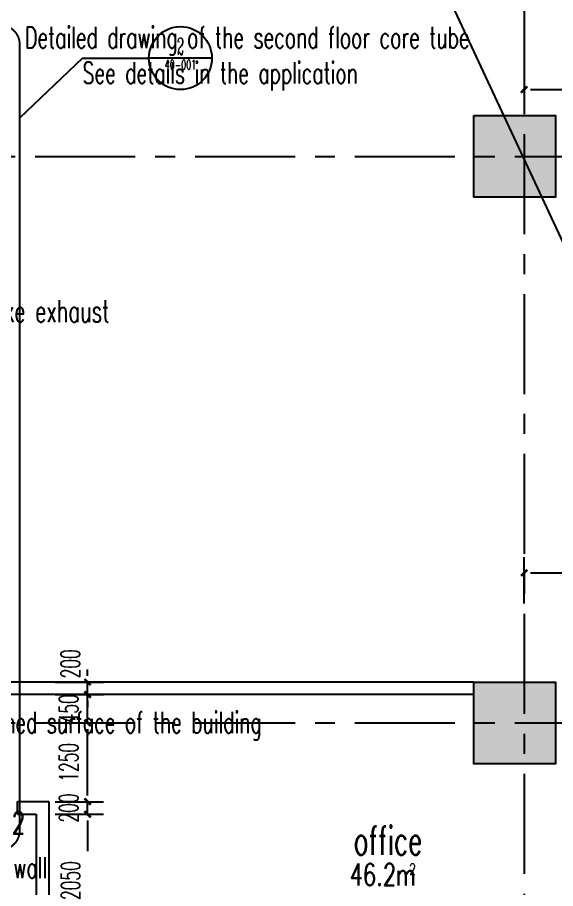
# Model space of a CAD drawing. Extents: x 824790 to 994147, y 4290613 to 4374713.
# Drawn here: x 940760 to 949310, y 4326565 to 4340402 of the extents above; entities that cross this region are included whole.
import ezdxf
from ezdxf.enums import TextEntityAlignment as Align

# ---------------------------------------------------------------- set-up
doc = ezdxf.new("R2010")
doc.units = 0
doc.header["$LTSCALE"] = 1000
doc.header["$MEASUREMENT"] = 0
for name, pattern in [('ACAD_ISO08W100', [36, 24, -3, 6, -3]), ('CENTER', [50.8, 31.75, -6.35, 6.35, -6.35]), ('DOTE', [2.42, 2, -0.2, 0.02, -0.2]), ('HIDDEN', [0.375, 0.25, -0.125])]:
    doc.linetypes.add(name, pattern=pattern)
doc.layers.get('0').update_dxf_attribs({"color": 255, "linetype": 'CONTINUOUS'})
for name, color, linetype in [('A-AREA-TEXT', 6, 'CONTINUOUS'), ('A-DIM', 201, 'CONTINUOUS'), ('A-DOTE', 8, 'ACAD_ISO08W100'), ('A-LINE', 254, 'CONTINUOUS'), ('A-NOTE', 150, 'CONTINUOUS'), ('A-TEXT', 7, 'CONTINUOUS'), ('A-TEXT-CN', 31, 'CONTINUOUS'), ('A-WALL', 2, 'CONTINUOUS'), ('A-WINDOW-TEXT', 93, 'CONTINUOUS'), ('DOTE', 17, 'DOTE'), ('HATCH-F252', 252, 'CONTINUOUS'), ('S-COLUMN', 1, 'CONTINUOUS')]:
    doc.layers.add(name, color=color, linetype=linetype)
doc.layers.add('A-PUB_TEXT', color=7, linetype='CONTINUOUS', lineweight=5)
doc.styles.add('_HZTXT', font='tjromans.shx', dxfattribs={"width": 0.7, "bigfont": 'tjhztxt.shx'})
doc.styles.add('_TCH_LABEL', font='COMPLEX.shx', dxfattribs={"width": 0.6, "bigfont": 'GBCBIG.shx'})
doc.styles.add('DIM_FONT', font='SIMPLEX.shx', dxfattribs={"width": 0.6, "bigfont": 'GBCBIG.shx'})
doc.styles.add('PRC-S', font='TJROMANS.shx', dxfattribs={"width": 0.7, "bigfont": 'hztxt.shx'})
doc.styles.add('TONGJI-FONT', font='simplex.shx')
doc.dimstyles.new('DIMN', dxfattribs={"dimtxt": 300, "dimasz": 100, "dimexe": 250, "dimexo": 300, "dimgap": 150, "dimtad": 1, "dimdec": 0, "dimtxsty": 'DIM_FONT', "dimblk": 'h-_ArchTick', "dimcen": 2.5, "dimclrt": 7, "dimazin": 2, "dimtfac": 1, "dimtdec": 0, "dimtix": 1, "dimtmove": 2, "dimatfit": 3, "dimarcsym": 0})

# ---------------------------------------------------------------- blocks, each defined once
blk = doc.blocks.new('h-wrt')
at = {"layer": 'A-DOTE', "linetype": 'CENTER', "ltscale": 0.05}
for p, q in [((-2491828.9, -1744636.2), (-2491828.9, -1784214.6)), ((-2603736, -1760229), (-2483728.3, -1760229)), ((-2603736, -1769229), (-2483728.3, -1769229))]:
    blk.add_line(p, q, dxfattribs=at)
blk = doc.blocks.new('h-A$C53241640')
at = {"layer": 'A-TEXT', "style": 'TONGJI-FONT', "width": 0.65}
for s, p in [('The distance between the entrance and the finished surface of the building', (-6309, -10610)), ('Leave a hole on the side wall', (-2777, -12917))]:
    blk.add_text(s, height=337.59, dxfattribs=at).set_placement(p)
at = {"layer": 'A-TEXT-CN', "style": 'TONGJI-FONT', "width": 0.65}
blk.add_text('Corridor smoke exhaust', height=350, dxfattribs=at).set_placement((-1033, -4084))
blk = doc.blocks.new('h-1300柱')
at = {"layer": 'HATCH-F252'}
blk.add_hatch(color=256, dxfattribs=at).paths.add_polyline_path([(944696, 4491023), (945996, 4491023), (945996, 4489723), (944696, 4489723)])
at = {"layer": 'S-COLUMN'}
blk.add_lwpolyline([(944696, 4491023), (945996, 4491023), (945996, 4489723), (944696, 4489723)], close=True, dxfattribs=at)
blk = doc.blocks.new('h-二层柱网')
at = {"layer": 'A-WALL'}
for p in [(203314, -152177), (203314, -161177)]:
    blk.add_blockref('h-1300柱', p, dxfattribs=at)
blk = doc.blocks.new('h-_ArchTick')
at = {"color": 0, "linetype": 'ByBlock', "const_width": 0.4}
blk.add_lwpolyline([(-0.5, -0.5), (0.5, 0.5)], dxfattribs=at)
blk = doc.blocks.new('*D172')
at = {"layer": 'A-DIM', "color": 0, "lineweight": -2, "transparency": 16777216}
for p, q in [((948810, 4339575), (948810, 4339005)), ((952610, 4339575), (952610, 4339005)), ((948910, 4339255), (952510, 4339255))]:
    blk.add_line(p, q, dxfattribs=at)
at = {"layer": 'A-DIM', "color": 0, "lineweight": -2, "transparency": 16777216, "xscale": 100, "yscale": 100, "zscale": 100, "rotation": 180}
blk.add_blockref('h-_ArchTick', (948810, 4339255), dxfattribs=at)
at = {"layer": 'A-DIM', "color": 0, "lineweight": -2, "transparency": 16777216, "xscale": 100, "yscale": 100, "zscale": 100}
blk.add_blockref('h-_ArchTick', (952610, 4339255), dxfattribs=at)
at = {"layer": 'A-DIM', "color": 7, "transparency": 16777216, "insert": (950710, 4339555), "char_height": 300, "attachment_point": 5, "style": 'DIM_FONT'}
blk.add_mtext('\\A1;3800', dxfattribs=at)
blk = doc.blocks.new('*D205')
at = {"layer": 'A-DIM', "color": 0, "lineweight": -2, "transparency": 16777216}
for p, q in [((948810, 4331095), (948810, 4331831)), ((952910, 4331095), (952910, 4331831)), ((948910, 4331581), (952810, 4331581))]:
    blk.add_line(p, q, dxfattribs=at)
at = {"layer": 'A-DIM', "color": 0, "lineweight": -2, "transparency": 16777216, "xscale": 100, "yscale": 100, "zscale": 100, "rotation": 180}
blk.add_blockref('h-_ArchTick', (948810, 4331581), dxfattribs=at)
at = {"layer": 'A-DIM', "color": 0, "lineweight": -2, "transparency": 16777216, "xscale": 100, "yscale": 100, "zscale": 100}
blk.add_blockref('h-_ArchTick', (952910, 4331581), dxfattribs=at)
at = {"layer": 'A-DIM', "color": 7, "transparency": 16777216, "insert": (950860, 4331881), "char_height": 300, "attachment_point": 5, "style": 'DIM_FONT'}
blk.add_mtext('\\A1;4100', dxfattribs=at)
blk = doc.blocks.new('*D552')
at = {"layer": 'A-DIM', "color": 0, "lineweight": -2, "transparency": 16777216}
for p, q in [((941360, 4327745), (942125, 4327745)), ((941875, 4327645), (941875, 4327158)), ((941875, 4325795), (941875, 4326223)), ((941360, 4325695), (942125, 4325695))]:
    blk.add_line(p, q, dxfattribs=at)
at = {"layer": 'A-DIM', "color": 0, "lineweight": -2, "transparency": 16777216, "xscale": 100, "yscale": 100, "zscale": 100}
for p, rotation in [((941875, 4327745), 90), ((941875, 4325695), 270)]:
    blk.add_blockref('h-_ArchTick', p, dxfattribs=dict(at, rotation=rotation))
at = {"layer": 'A-DIM', "color": 7, "transparency": 16777216, "insert": (941604, 4326691), "char_height": 300, "attachment_point": 5, "rotation": 90, "style": 'DIM_FONT'}
blk.add_mtext('\\A1;2050', dxfattribs=at)
blk = doc.blocks.new('*D553')
at = {"layer": 'A-DIM', "color": 0, "lineweight": -2, "transparency": 16777216}
for p, q in [((941875, 4328045), (941875, 4328145)), ((941360, 4327945), (942125, 4327945)), ((941875, 4327745), (941875, 4327945)), ((941360, 4327745), (942125, 4327745)), ((941875, 4327645), (941875, 4327545))]:
    blk.add_line(p, q, dxfattribs=at)
at = {"layer": 'A-DIM', "color": 0, "lineweight": -2, "transparency": 16777216, "xscale": 100, "yscale": 100, "zscale": 100}
for p, rotation in [((941875, 4327945), 270), ((941875, 4327745), 90)]:
    blk.add_blockref('h-_ArchTick', p, dxfattribs=dict(at, rotation=rotation))
at = {"layer": 'A-DIM', "color": 7, "transparency": 16777216, "insert": (941575, 4327845), "char_height": 300, "attachment_point": 5, "rotation": 90, "style": 'DIM_FONT'}
blk.add_mtext('\\A1;200', dxfattribs=at)
blk = doc.blocks.new('*D554')
at = {"layer": 'A-DIM', "color": 0, "lineweight": -2, "transparency": 16777216}
for p, q in [((941360, 4329195), (942125, 4329195)), ((941875, 4328045), (941875, 4329095)), ((941360, 4327945), (942125, 4327945))]:
    blk.add_line(p, q, dxfattribs=at)
at = {"layer": 'A-DIM', "color": 0, "lineweight": -2, "transparency": 16777216, "xscale": 100, "yscale": 100, "zscale": 100}
for p, rotation in [((941875, 4329195), 90), ((941875, 4327945), 270)]:
    blk.add_blockref('h-_ArchTick', p, dxfattribs=dict(at, rotation=rotation))
at = {"layer": 'A-DIM', "color": 7, "transparency": 16777216, "insert": (941575, 4328570), "char_height": 300, "attachment_point": 5, "rotation": 90, "style": 'DIM_FONT'}
blk.add_mtext('\\A1;1250', dxfattribs=at)
blk = doc.blocks.new('*D555')
at = {"layer": 'A-DIM', "color": 0, "lineweight": -2, "transparency": 16777216}
for p, q in [((941875, 4329745), (941875, 4329845)), ((941360, 4329645), (942125, 4329645)), ((941875, 4329195), (941875, 4329645)), ((941360, 4329195), (942125, 4329195)), ((941875, 4329095), (941875, 4328995))]:
    blk.add_line(p, q, dxfattribs=at)
at = {"layer": 'A-DIM', "color": 0, "lineweight": -2, "transparency": 16777216, "xscale": 100, "yscale": 100, "zscale": 100}
for p, rotation in [((941875, 4329645), 270), ((941875, 4329195), 90)]:
    blk.add_blockref('h-_ArchTick', p, dxfattribs=dict(at, rotation=rotation))
at = {"layer": 'A-DIM', "color": 7, "transparency": 16777216, "insert": (941575, 4329420), "char_height": 300, "attachment_point": 5, "rotation": 90, "style": 'DIM_FONT'}
blk.add_mtext('\\A1;450', dxfattribs=at)
blk = doc.blocks.new('*D556')
at = {"layer": 'A-DIM', "color": 0, "lineweight": -2, "transparency": 16777216}
for p, q in [((941875, 4329945), (941875, 4330045)), ((941360, 4329845), (942125, 4329845)), ((941875, 4329645), (941875, 4329845)), ((941360, 4329645), (942125, 4329645)), ((941875, 4329545), (941875, 4329445))]:
    blk.add_line(p, q, dxfattribs=at)
at = {"layer": 'A-DIM', "color": 0, "lineweight": -2, "transparency": 16777216, "xscale": 100, "yscale": 100, "zscale": 100}
for p, rotation in [((941875, 4329845), 270), ((941875, 4329645), 90)]:
    blk.add_blockref('h-_ArchTick', p, dxfattribs=dict(at, rotation=rotation))
at = {"layer": 'A-DIM', "color": 7, "transparency": 16777216, "insert": (941600, 4330135), "char_height": 300, "attachment_point": 5, "rotation": 90, "style": 'DIM_FONT'}
blk.add_mtext('\\A1;200', dxfattribs=at)

msp = doc.modelspace()

# ---------------------------------------------------------------- linework, layer by layer
at = {"layer": 'A-LINE'}
msp.add_line((946003.9, 4344158.7), (952909.9, 4329345.4), dxfattribs=at)
at = {"layer": 'A-NOTE'}
for p, q in [((941793.3, 4339756.8), (940795.5, 4338802.5)), ((941793.3, 4339756.8), (942850, 4339756.8)), ((943850, 4339756.8), (942850, 4339756.8))]:
    msp.add_line(p, q, dxfattribs=at)
at = {"layer": 'A-NOTE', "linetype": 'HIDDEN', "const_width": 30}
msp.add_lwpolyline([(916877.6, 4340277.1), (940495.5, 4340277.1, -0.4142136), (940795.5, 4339977.1), (940795.5, 4327483, -0.4142136), (940495.5, 4327183), (916877.6, 4327183, -0.4142136), (916577.6, 4327483), (916577.6, 4339977.1, -0.4142136)], format="xyb", close=True, dxfattribs=at)
at = {"layer": 'A-NOTE'}
msp.add_circle((943350, 4339756.8), 500, dxfattribs=at)
at = {"layer": 'A-WALL'}
for p, q in [((948009.9, 4329845.4), (939559.9, 4329845.4)), ((948009.9, 4329645.4), (939559.9, 4329645.4)), ((940759.9, 4327745.4), (940759.9, 4327945.4)), ((940759.9, 4327945.4), (941259.9, 4327945.4)), ((941259.9, 4327945.4), (941259.9, 4325695.4)), ((940759.9, 4327745.4), (941059.9, 4327745.4)), ((941059.9, 4327745.4), (941059.9, 4325345.4))]:
    msp.add_line(p, q, dxfattribs=at)

# ---------------------------------------------------------------- block references
at = {"layer": 'A-WINDOW-TEXT'}
msp.add_blockref('h-A$C53241640', (939559.9, 4339645.4), dxfattribs=at)
at = {"layer": 'DOTE'}
msp.add_blockref('h-wrt', (3440638.8, 6098424.3), dxfattribs=at)
at = {"layer": 'S-COLUMN'}
msp.add_blockref('h-二层柱网', (-200000, 0), dxfattribs=at)

# ---------------------------------------------------------------- texts
at = {"layer": 'A-AREA-TEXT', "style": '_HZTXT', "width": 0.7}
for s, height, p in [('46.2m', 350, (946039.9, 4326611.2)), ('2', 175, (946982.3, 4326786.2))]:
    msp.add_text(s, height=height, dxfattribs=at).set_placement(p)
at = {"layer": 'A-NOTE', "style": 'TONGJI-FONT', "width": 0.65}
for s, p in [('Detailed drawing of the second floor core tube', (940879.7, 4339915)), ('See details in the application', (941794.9, 4339351.6))]:
    msp.add_text(s, height=337.589, dxfattribs=at).set_placement(p)
at = {"layer": 'A-PUB_TEXT', "style": '_TCH_LABEL'}
for s, height, p, p2 in [('2', 268.3, (943296.3, 4339810.5), (943403.6, 4339810.5)), ('40-001', 150.83, (943100, 4339575.8), (943599.9, 4339575.8))]:
    msp.add_text(s, height=height, dxfattribs=at).set_placement(p, p2, align=Align.FIT)
at = {"layer": 'A-TEXT-CN', "style": 'TONGJI-FONT', "width": 0.65}
msp.add_text('office', height=450, dxfattribs=at).set_placement((946101.2, 4327101.7))
at = {"layer": 'A-WINDOW-TEXT', "style": 'PRC-S', "width": 0.7}
msp.add_text('M1022', height=350, dxfattribs=at).set_placement((939791.5, 4327434.3))

# ---------------------------------------------------------------- dimensions: what is measured, and where the dimension line sits
at = {"layer": 'A-DIM'}
for p1, p2, distance, picture, middle in [((948809.9, 4339875), (952609.9, 4339875), -619.8, '*D172', (950709.9, 4339555.2)), ((948809.9, 4330795.4), (952909.9, 4330795.4), 785.9, '*D205', (950859.9, 4331881.3)), ((941059.9, 4329195.4), (941059.9, 4329645.4), -815.5, '*D555', (941575.3, 4329420.4)), ((941059.9, 4327945.4), (941059.9, 4329195.4), -815.5, '*D554', (941575.3, 4328570.4)), ((941059.9, 4327745.4), (941059.9, 4327945.4), -815.5, '*D553', (941575.3, 4327845.4))]:
    dim = msp.add_aligned_dim(p1=p1, p2=p2, distance=distance, dimstyle='DIMN', dxfattribs=at)
    dim.commit()
    dim.dimension.update_dxf_attribs({"geometry": picture, "text_midpoint": middle})
for base, p1, p2, picture, middle in [((941875.3, 4329845.4), (941059.9, 4329645.4), (941059.9, 4329845.4), '*D556', (941600.3, 4330134.9)), ((941875.3, 4327745.4), (941059.9, 4325695.4), (941059.9, 4327745.4), '*D552', (941604.3, 4326690.6))]:
    dim = msp.add_linear_dim(base=base, p1=p1, p2=p2, angle=90, dimstyle='DIMN', dxfattribs=at)
    dim.commit()
    dim.dimension.update_dxf_attribs({"geometry": picture, "text_midpoint": middle, "dimtype": 129})

doc.saveas('drawing.dxf')
